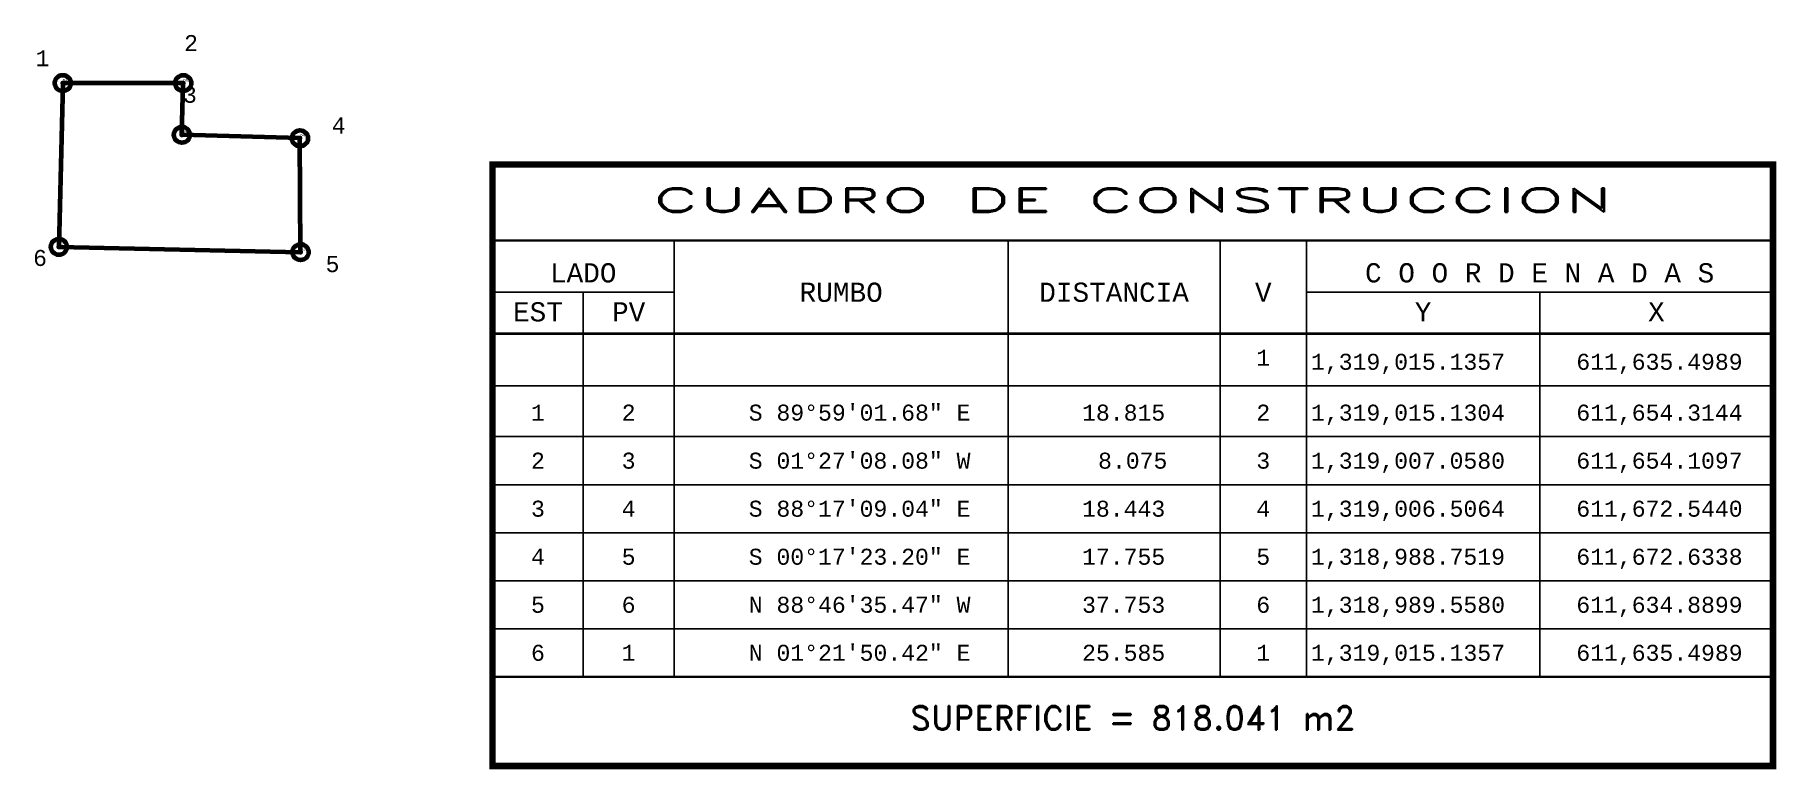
# Model space of a CAD drawing. Header units: millimetres. Extents: x 611631 to 611903, y 1318908 to 1319023.
import ezdxf
from ezdxf.enums import TextEntityAlignment as Align

# ---------------------------------------------------------------- set-up
doc = ezdxf.new("R2010")
doc.units = ezdxf.units.MM
doc.header["$PDMODE"] = 32
doc.header["$PDSIZE"] = 2.5
doc.layers.get('0').update_dxf_attribs({"color": 1, "linetype": 'CONTINUOUS', "lineweight": 100})
for name, color, linetype in [('CVL_CUADCON', 1, 'CONTINUOUS'), ('CVL_CUADCON_LIN', 8, 'CONTINUOUS'), ('CVL_CUADCON_TIT', 1, 'CONTINUOUS'), ('CVL_CUADCON_TX', 2, 'CONTINUOUS'), ('CVL_PUNTO', 2, 'CONTINUOUS'), ('CVL_PUNTO_NUM', 2, 'CONTINUOUS')]:
    doc.layers.add(name, color=color, linetype=linetype)
doc.layers.add('Point', color=5, linetype='CONTINUOUS', lineweight=100)
doc.layers.add('Point_Name', color=1, linetype='CONTINUOUS', lineweight=100)
doc.styles.add('HUECA1', font='hueca1.shx')
doc.styles.add('MONOTXT4', font='monotxt4.shx')
doc.styles.get("Standard").update_dxf_attribs({"font": 'arial.ttf', "width": 0.65})

msp = doc.modelspace()

# ---------------------------------------------------------------- linework, layer by layer
at = {"color": 2, "elevation": 98.66}
msp.add_lwpolyline([(611635.5, 1319015.14), (611634.89, 1318989.56), (611672.63, 1318988.75), (611672.54, 1319006.51), (611654.11, 1319007.06), (611654.31, 1319015.13), (611635.5, 1319015.14)], dxfattribs=at)
at = {"layer": 'CVL_CUADCON', "color": 1, "linetype": 'Continuous', "const_width": 1, "flags": 128}
msp.add_lwpolyline([(611702.62, 1319002.43), (611902.56, 1319002.43), (611902.56, 1318908.51), (611702.62, 1318908.51)], close=True, dxfattribs=at)
at = {"layer": 'CVL_CUADCON', "color": 1, "linetype": 'Continuous', "const_width": 0.375, "flags": 128}
for points in [[(611702.62, 1318990.56), (611902.56, 1318990.56)], [(611702.62, 1318976.01), (611902.56, 1318976.01)], [(611702.62, 1318922.43), (611902.56, 1318922.43)]]:
    msp.add_lwpolyline(points, dxfattribs=at)
at = {"layer": 'CVL_CUADCON_LIN', "color": 8, "linetype": 'Continuous'}
for p, q in [((611730.95, 1318990.56), (611730.95, 1318922.43)), ((611783.12, 1318990.56), (611783.12, 1318922.43)), ((611816.23, 1318990.56), (611816.23, 1318922.43)), ((611829.7, 1318990.56), (611829.7, 1318922.43)), ((611702.62, 1318982.49), (611730.95, 1318982.49)), ((611716.77, 1318982.49), (611716.77, 1318922.43)), ((611829.7, 1318982.49), (611902.56, 1318982.49)), ((611866.13, 1318982.49), (611866.13, 1318922.43)), ((611702.62, 1318967.87), (611902.56, 1318967.87)), ((611702.62, 1318959.93), (611902.56, 1318959.93)), ((611702.62, 1318952.43), (611902.56, 1318952.43)), ((611702.62, 1318944.93), (611902.56, 1318944.93)), ((611702.62, 1318937.43), (611902.56, 1318937.43)), ((611702.62, 1318929.93), (611902.56, 1318929.93)), ((611702.62, 1318922.43), (611902.56, 1318922.43))]:
    msp.add_line(p, q, dxfattribs=at)
at = {"layer": 'CVL_PUNTO', "color": 2}
for p in [(611635.5, 1319015.14), (611654.31, 1319015.13), (611654.11, 1319007.06), (611672.54, 1319006.51), (611634.89, 1318989.56), (611672.63, 1318988.75)]:
    msp.add_point(p, dxfattribs=at)
at = {"layer": 'Point'}
for p in [(611635.5, 1319015.14, 98.66), (611654.31, 1319015.13, 98.78), (611654.11, 1319007.06, 98.69), (611672.54, 1319006.51, 98.53), (611634.89, 1318989.56, 98.41), (611672.63, 1318988.75, 98.33)]:
    msp.add_point(p, dxfattribs=at)

# ---------------------------------------------------------------- texts
at = {"layer": 'CVL_CUADCON_TIT', "color": 1, "style": 'HUECA1', "width": 1.758658}
msp.add_text('CUADRO DE CONSTRUCCION', height=3.75, dxfattribs=at).set_placement((611727.62, 1318995), (611877.56, 1318995), align=Align.FIT)
at = {"layer": 'CVL_CUADCON_TIT', "color": 1, "style": 'MONOTXT4'}
for s, p in [('LADO', (611716.77, 1318984.01)), ('C O O R D E N A D A S', (611866.12, 1318984.01)), ('EST', (611709.7, 1318977.92)), ('PV', (611723.87, 1318977.92)), ('Y', (611847.92, 1318977.92)), ('X', (611884.35, 1318977.92))]:
    msp.add_text(s, height=3, dxfattribs=at).set_placement(p, align=Align.CENTER)
at = {"layer": 'CVL_CUADCON_TIT', "color": 1}
for s, height, style, p in [('RUMBO', 3, 'MONOTXT4', (611757.05, 1318982.48)), ('DISTANCIA', 3, 'MONOTXT4', (611799.67, 1318982.48)), ('V', 3, 'MONOTXT4', (611822.97, 1318982.48)), ('SUPERFICIE = 818.041 m2', 3.75, 'HUECA1', (611802.59, 1318916.01))]:
    msp.add_text(s, height=height, dxfattribs=dict(at, style=style)).set_placement(p, align=Align.MIDDLE)
at = {"layer": 'CVL_CUADCON_TX', "color": 2, "style": 'MONOTXT4'}
for s, p in [('1', (611822.96, 1318971)), ('1', (611709.7, 1318962.43)), ('2', (611723.86, 1318962.43)), ('2', (611822.96, 1318962.43)), ('2', (611709.7, 1318954.93)), ('3', (611723.86, 1318954.93)), ('3', (611822.96, 1318954.93)), ('3', (611709.7, 1318947.43)), ('4', (611723.86, 1318947.43)), ('4', (611822.96, 1318947.43)), ('4', (611709.7, 1318939.93)), ('5', (611723.86, 1318939.93)), ('5', (611822.96, 1318939.93)), ('5', (611709.7, 1318932.43)), ('6', (611723.86, 1318932.43)), ('6', (611822.96, 1318932.43)), ('6', (611709.7, 1318924.93)), ('1', (611723.86, 1318924.93)), ('1', (611822.96, 1318924.93))]:
    msp.add_text(s, height=2.5, dxfattribs=at).set_placement(p, align=Align.CENTER)
for s, p in [('1,319,015.1357', (611830.42, 1318970.37)), ('611,635.4989', (611871.85, 1318970.37)), ('S 89%%d59\'01.68" E', (611742.62, 1318962.43)), ('18.815', (611794.67, 1318962.43)), ('1,319,015.1304', (611830.42, 1318962.43)), ('611,654.3144', (611871.85, 1318962.43)), ('S 01%%d27\'08.08" W', (611742.62, 1318954.93)), ('8.075', (611797.17, 1318954.93)), ('1,319,007.0580', (611830.42, 1318954.93)), ('611,654.1097', (611871.85, 1318954.93)), ('S 88%%d17\'09.04" E', (611742.62, 1318947.43)), ('18.443', (611794.67, 1318947.43)), ('1,319,006.5064', (611830.42, 1318947.43)), ('611,672.5440', (611871.85, 1318947.43)), ('S 00%%d17\'23.20" E', (611742.62, 1318939.93)), ('17.755', (611794.67, 1318939.93)), ('1,318,988.7519', (611830.42, 1318939.93)), ('611,672.6338', (611871.85, 1318939.93)), ('N 88%%d46\'35.47" W', (611742.62, 1318932.43)), ('37.753', (611794.67, 1318932.43)), ('1,318,989.5580', (611830.42, 1318932.43)), ('611,634.8899', (611871.85, 1318932.43)), ('N 01%%d21\'50.42" E', (611742.62, 1318924.93)), ('25.585', (611794.67, 1318924.93)), ('1,319,015.1357', (611830.42, 1318924.93)), ('611,635.4989', (611871.85, 1318924.93))]:
    msp.add_text(s, height=2.5, dxfattribs=at).set_placement(p)
at = {"layer": 'CVL_PUNTO_NUM', "color": 2, "style": 'MONOTXT4'}
for s, p in [('1', (611631.25, 1319017.77)), ('2', (611654.45, 1319020.13)), ('3', (611654.27, 1319012.06)), ('4', (611677.49, 1319007.26)), ('6', (611630.87, 1318986.58)), ('5', (611676.54, 1318985.62))]:
    msp.add_text(s, height=2.5, dxfattribs=at).set_placement(p)
at = {"layer": 'Point_Name'}
for s, p in [('p1', (611635.5, 1319015.39)), ('p6', (611654.31, 1319015.38)), ('p5', (611654.11, 1319007.31)), ('p4', (611672.54, 1319006.76)), ('p2', (611634.89, 1318989.81)), ('p3', (611672.63, 1318989))]:
    msp.add_text(s, height=0.5, dxfattribs=at).set_placement(p)

doc.saveas('drawing.dxf')
